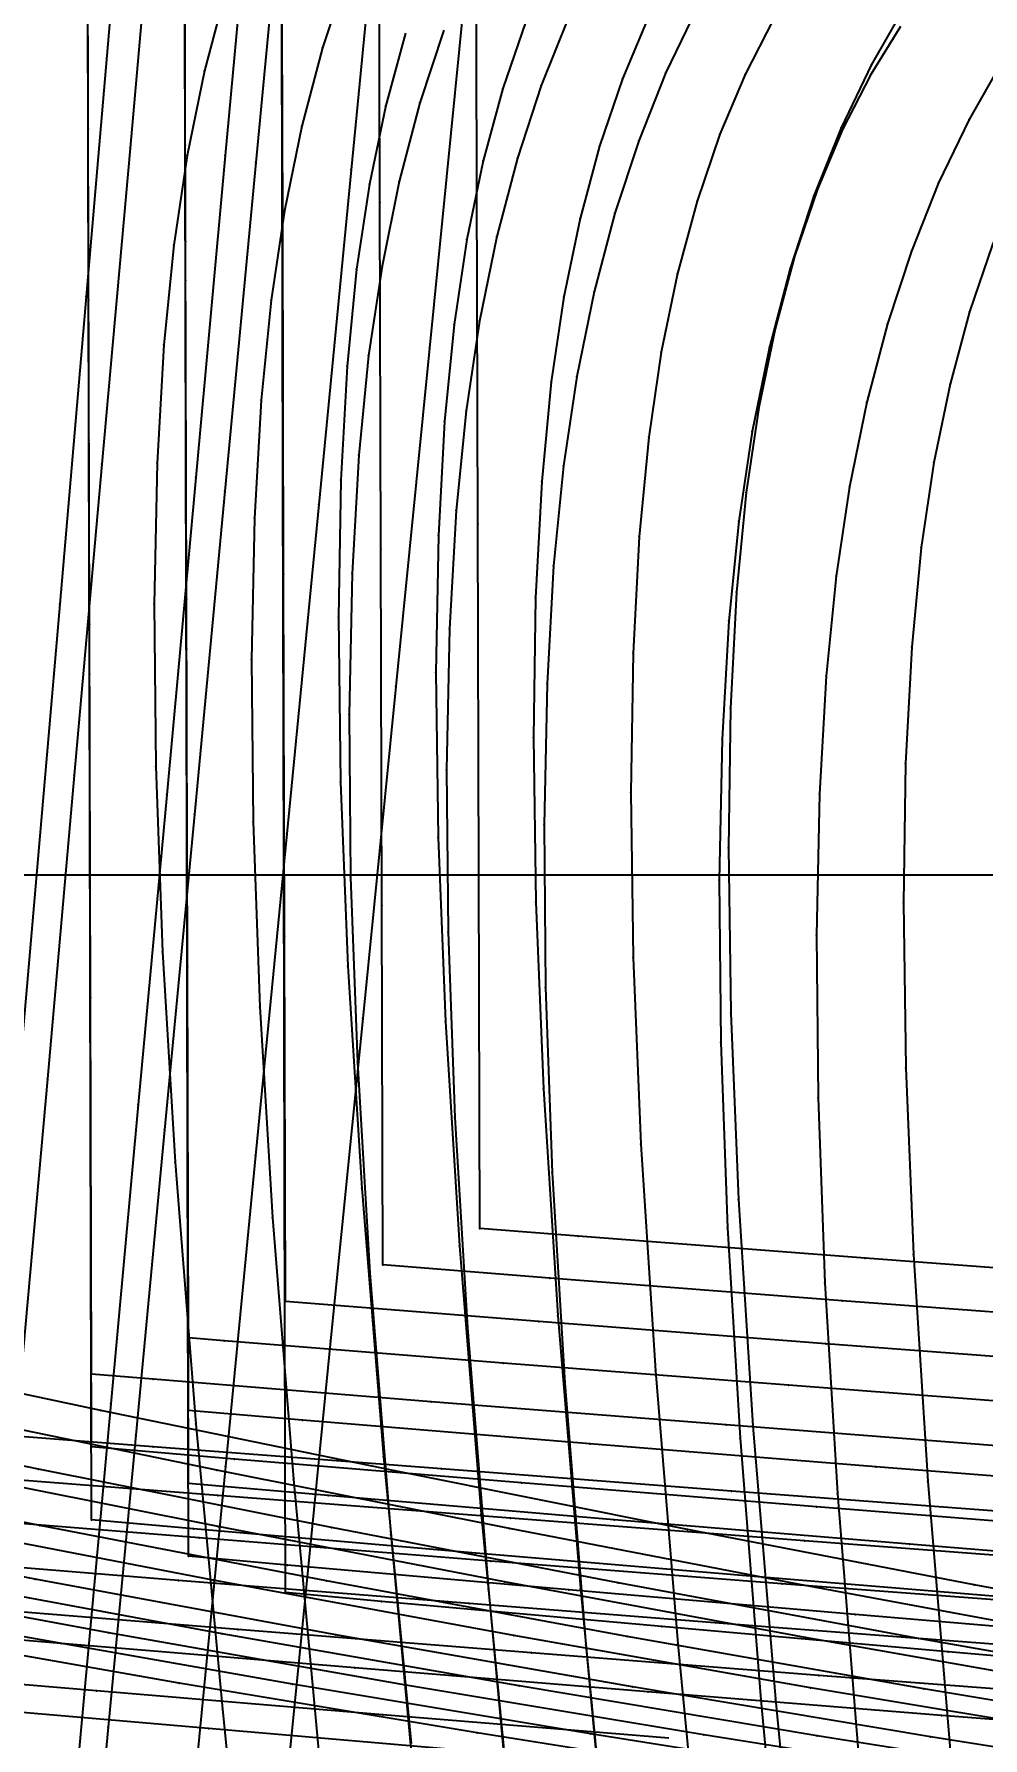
# Model space of a CAD drawing. Extents: x -2408 to 1029, y -526 to 2095.
# Drawn here: x -769.3 to -719.6, y 187.4 to 276.6 of the extents above; entities that cross this region are included whole.
import ezdxf

# ---------------------------------------------------------------- set-up
doc = ezdxf.new("R2010")
doc.units = 0

# ---------------------------------------------------------------- blocks, each defined once
blk = doc.blocks.new(' -30')
at = {"layer": '1'}
for points in [[(-162.311324, 373.30564), (-163.340497, 369.522199), (-164.1971, 365.409457), (-164.861893, 360.961935), (-165.360514, 355.873847), (-165.685283, 349.916577), (-165.809245, 342.73844), (-165.700177, 334.107873), (-165.320089, 324.467584), (-164.59406, 312.857918), (-163.454082, 298.815083), (-162.016418, 283.780372)], [(-970.741257, -272.837722), (-985.991134, -271.970428), (-1001.25985, -271.072241), (-1016.303678, -270.159495), (-1031.56907, -269.206516), (-1046.783735, -268.231197), (-1062.045895, -267.227961), (-1077.415054, -266.192914), (-1092.674012, -265.141895), (-1107.830262, -264.076439), (-1123.086006, -262.979644), (-1138.243817, -261.859736), (-1153.495229, -260.704377), (-1168.670105, -259.537514), (-1183.755806, -258.370186), (-1198.587343, -257.218457)]]:
    blk.add_lwpolyline(points, dxfattribs=at)
at = {"layer": '14'}
for points in [[(-171.74738, 375.443515), (-172.830299, 371.333759), (-173.734332, 366.905471), (-174.433899, 362.223535), (-174.954474, 356.997595), (-175.302794, 350.810402), (-175.459093, 343.425405), (-175.376258, 334.919801), (-175.025155, 325.231405), (-174.365471, 314.20773), (-173.270542, 300.511935), (-171.882557, 285.575774), (-171.312866, 279.854584)], [(-972.553443, -260.016254), (-988.060526, -259.129009), (-1003.328049, -258.225478), (-1018.294121, -257.312485), (-1035.2909, -256.244481), (-1051.694918, -255.183723), (-1067.407822, -254.141055), (-1082.331331, -253.127316), (-1098.29403, -252.018087), (-1114.683603, -250.852429), (-1130.701401, -249.686387), (-1146.484998, -248.509666), (-1161.507253, -247.359455), (-1166.659622, -246.954956), (-1166.711778, -228.437009), (-1166.763477, -210.081106), (-1166.813782, -192.220337), (-1166.869929, -172.285415), (-1166.914701, -156.388963), (-1166.960843, -140.006391), (-1167.007532, -123.429358)]]:
    blk.add_lwpolyline(points, dxfattribs=at)
at = {"layer": '2'}
blk.add_point((-1166.659622, -246.954956), dxfattribs=at)
at = {"layer": '3'}
for p in [(-172.830299, 371.333759), (-163.340497, 369.522199), (-173.734332, 366.905471), (-164.1971, 365.409457), (-174.433899, 362.223535), (-164.861893, 360.961935), (-174.954474, 356.997595), (-165.360514, 355.873847), (-175.302794, 350.810402), (-165.685283, 349.916577), (-175.459093, 343.425405), (-165.809245, 342.73844), (-175.376258, 334.919801), (-165.700177, 334.107873), (-175.025155, 325.231405), (-165.320089, 324.467584), (-174.365471, 314.20773), (-164.59406, 312.857918), (-173.270542, 300.511935), (-163.454082, 298.815083), (-171.882557, 285.575774), (-1166.813782, -192.220337), (-1166.763477, -210.081106), (-1166.711778, -228.437009), (-245.413768, -239.056234), (-229.812285, -241.661319), (-1161.507253, -247.359455), (-1146.484998, -248.509666), (-1183.755806, -258.370186), (-1168.670105, -259.537514), (-1153.495229, -260.704377)]:
    blk.add_point(p, dxfattribs=at)
at = {"layer": '7'}
blk.add_line((-766.053925, 405.419922), (-432.919998, 405.419922), dxfattribs=at)
at = {"layer": '8'}
blk.add_lwpolyline([(-166.634769, -251.123543), (-182.830753, -248.856042), (-198.130621, -246.609965), (-213.177537, -244.311816), (-229.812285, -241.661319), (-245.413768, -239.056234), (-260.948985, -236.325204), (-276.671849, -233.412617), (-291.672102, -230.516738), (-306.992465, -227.457526), (-322.368478, -224.291877), (-336.560745, -221.276855)], dxfattribs=at)
blk = doc.blocks.new(' -31')
at = {"layer": '1'}
for points in [[(-156.023711, 373.315998), (-157.231533, 369.799788), (-158.260688, 366.016197), (-159.11727, 361.903303), (-159.782026, 357.455656), (-160.280529, 352.368542), (-160.605368, 346.409795), (-160.729232, 339.233081), (-160.619875, 330.600398), (-160.239451, 320.957735), (-159.505086, 309.225532), (-158.364278, 295.179276), (-156.923783, 280.141077)], [(-996.558775, -273.719373), (-1011.967625, -272.788666), (-1027.153644, -271.843779), (-1042.559121, -270.858429), (-1057.86964, -269.853032), (-1073.271734, -268.816338), (-1088.35595, -267.778581), (-1103.754987, -266.697238), (-1119.152194, -265.590335), (-1134.266684, -264.474447), (-1149.659406, -263.307106), (-1165.050526, -262.118533), (-1180.371274, -260.925967), (-1195.237899, -259.766103)]]:
    blk.add_lwpolyline(points, dxfattribs=at)
at = {"layer": '14'}
for points in [[(-165.420526, 375.739995), (-166.667376, 371.938294), (-167.750305, 367.828538), (-168.654339, 363.40025), (-169.353905, 358.718314), (-169.874474, 353.492374), (-170.222786, 347.305181), (-170.379081, 339.920187), (-170.296245, 331.414589), (-169.945146, 321.726201), (-169.285467, 310.702537), (-168.19054, 297.006751), (-166.80255, 282.070584)], [(-975.521006, -262.220892), (-991.189569, -261.314786), (-1006.616222, -260.391812), (-1021.738486, -259.458959), (-1038.913005, -258.367476), (-1055.489037, -257.283158), (-1071.367298, -256.21711), (-1086.448576, -255.180433), (-1102.581106, -254.045866), (-1117.395059, -252.980726), (-1132.300135, -251.886067), (-1147.688965, -250.730374), (-1163.001536, -249.551087), (-1171.739578, -248.85994), (-1171.791734, -230.043028), (-1171.843433, -211.39078), (-1171.893738, -193.241654), (-1171.949885, -172.984887), (-1171.994657, -156.831797), (-1172.040799, -140.184737), (-1172.087488, -123.340077)]]:
    blk.add_lwpolyline(points, dxfattribs=at)
at = {"layer": '2'}
blk.add_point((-1171.739578, -248.85994), dxfattribs=at)
at = {"layer": '3'}
for p in [(-166.667376, 371.938294), (-157.231533, 369.799788), (-167.750305, 367.828538), (-158.260688, 366.016197), (-168.654339, 363.40025), (-159.11727, 361.903303), (-169.353905, 358.718314), (-159.782026, 357.455656), (-169.874474, 353.492374), (-160.280529, 352.368542), (-170.222786, 347.305181), (-160.605368, 346.409795), (-170.379081, 339.920187), (-160.729232, 339.233081), (-170.296245, 331.414589), (-160.619875, 330.600398), (-169.945146, 321.726201), (-160.239451, 320.957735), (-169.285467, 310.702537), (-159.505086, 309.225532), (-168.19054, 297.006751), (-158.364278, 295.179276), (-1171.893738, -193.241654), (-1171.843433, -211.39078), (-1171.791734, -230.043028), (-240.333774, -239.056234), (-224.732291, -241.661319), (-1163.001536, -249.551087), (-1147.688965, -250.730374), (-1180.371274, -260.925967), (-1165.050526, -262.118533), (-1149.659406, -263.307106)]:
    blk.add_point(p, dxfattribs=at)
at = {"layer": '7'}
blk.add_line((-766.053925, 405.419922), (-432.919998, 405.419922), dxfattribs=at)
at = {"layer": '8'}
blk.add_lwpolyline([(-161.554775, -251.123543), (-177.750759, -248.856042), (-193.050627, -246.609965), (-208.097543, -244.311816), (-224.732291, -241.661319), (-240.333774, -239.056234), (-255.868991, -236.325204), (-271.591854, -233.412617), (-286.592108, -230.516738), (-301.912471, -227.457526), (-317.288484, -224.291877), (-331.480751, -221.276855)], dxfattribs=at)
blk = doc.blocks.new(' -32')
at = {"layer": '1'}
for points in [[(-149.675549, 372.813059), (-150.988715, 369.692927), (-152.188339, 366.174085), (-153.209904, 362.388567), (-154.059221, 358.274375), (-154.717257, 353.825859), (-155.219439, 348.610272), (-155.538297, 342.526115), (-155.649782, 335.220385), (-155.526195, 326.590748), (-155.1268, 316.824871), (-154.369897, 304.961465), (-153.193956, 290.668181), (-151.742337, 275.636033)], [(-1029.500188, -274.057041), (-1044.602615, -273.082548), (-1059.939156, -272.067258), (-1075.038283, -271.04319), (-1090.204697, -269.990208), (-1105.300425, -268.918473), (-1120.665725, -267.805159), (-1135.758409, -266.689714), (-1150.849014, -265.547593), (-1166.07589, -264.361749), (-1181.341562, -263.143461), (-1196.363717, -261.938956)]]:
    blk.add_lwpolyline(points, dxfattribs=at)
at = {"layer": '14'}
for points in [[(-160.34053, 372.234816), (-161.587381, 368.433102), (-162.67031, 364.323357), (-163.574341, 359.895055), (-164.273899, 355.213132), (-164.794468, 349.987204), (-165.142786, 343.800013), (-165.299086, 336.415008), (-165.216251, 327.909416), (-164.865152, 318.221022), (-164.205472, 307.19735), (-163.110545, 293.501554), (-161.722555, 278.565384)], [(-975.830996, -264.577513), (-991.695618, -263.656159), (-1007.326559, -262.716159), (-1022.660679, -261.76467), (-1037.634846, -260.808854), (-1054.565747, -259.697803), (-1070.820894, -258.601952), (-1086.300012, -257.532671), (-1102.911831, -256.357739), (-1118.229864, -255.249305), (-1133.73006, -254.10292), (-1148.551279, -252.982414), (-1163.57446, -251.819757), (-1176.819611, -250.764942), (-1176.871766, -231.649067), (-1176.923466, -212.700469), (-1176.973771, -194.262985), (-1177.029917, -173.684384), (-1177.07469, -157.274654), (-1177.120831, -140.363089), (-1177.16752, -123.250802)]]:
    blk.add_lwpolyline(points, dxfattribs=at)
at = {"layer": '2'}
blk.add_point((-1176.819611, -250.764942), dxfattribs=at)
at = {"layer": '3'}
for p in [(-150.988715, 369.692927), (-161.587381, 368.433102), (-152.188339, 366.174085), (-162.67031, 364.323357), (-153.209904, 362.388567), (-163.574341, 359.895055), (-154.059221, 358.274375), (-164.273899, 355.213132), (-154.717257, 353.825859), (-164.794468, 349.987204), (-155.219439, 348.610272), (-165.142786, 343.800013), (-155.538297, 342.526115), (-165.299086, 336.415008), (-155.649782, 335.220385), (-165.216251, 327.909416), (-155.526195, 326.590748), (-164.865152, 318.221022), (-155.1268, 316.824871), (-164.205472, 307.19735), (-154.369897, 304.961465), (-163.110545, 293.501554), (-153.193956, 290.668181), (-1176.973771, -194.262985), (-1176.923466, -212.700469), (-1176.871766, -231.649067), (-250.788973, -236.325215), (-235.253757, -239.056245), (-219.652273, -241.661329), (-1163.57446, -251.819757), (-1148.551279, -252.982414), (-1181.341562, -263.143461), (-1166.07589, -264.361749), (-1150.849014, -265.547593)]:
    blk.add_point(p, dxfattribs=at)
at = {"layer": '7'}
blk.add_line((-766.053925, 405.419922), (-432.919998, 405.419922), dxfattribs=at)
at = {"layer": '8'}
blk.add_lwpolyline([(-156.474762, -251.123543), (-172.670744, -248.856046), (-187.970611, -246.609971), (-203.017526, -244.311824), (-219.652273, -241.661329), (-235.253757, -239.056245), (-250.788973, -236.325215), (-266.511837, -233.412627), (-281.512092, -230.516747), (-296.832457, -227.457534), (-312.208475, -224.291882), (-326.400757, -221.276855)], dxfattribs=at)
blk = doc.blocks.new(' -33')
at = {"layer": '1'}
for points in [[(-143.115853, 372.195622), (-144.59568, 369.307565), (-145.908843, 366.18737), (-147.108483, 362.66841), (-148.130027, 358.882837), (-148.979333, 354.768546), (-149.637348, 350.319943), (-150.139451, 345.104965), (-150.458336, 339.019811), (-150.569782, 331.714978), (-150.44615, 323.083935), (-150.046633, 313.316462), (-149.289863, 301.455777), (-148.1137, 287.160171), (-146.661804, 272.125559)], [(-1060.820195, -274.365671), (-1076.056196, -273.325623), (-1091.114763, -272.273251), (-1106.347368, -271.184569), (-1121.353144, -270.089982), (-1136.5825, -268.956376), (-1151.479198, -267.81914), (-1167.211265, -266.58397), (-1182.43422, -265.367839), (-1197.65733, -264.145135)]]:
    blk.add_lwpolyline(points, dxfattribs=at)
at = {"layer": '14'}
for points in [[(-153.83562, 372.296892), (-155.260529, 368.729605), (-156.507383, 364.927891), (-157.590307, 360.818146), (-158.494339, 356.389844), (-159.193901, 351.707922), (-159.714473, 346.481993), (-160.062792, 340.294801), (-160.219092, 332.909799), (-160.136256, 324.404191), (-159.785155, 314.715794), (-159.125473, 303.692122), (-158.030542, 289.996333), (-156.64255, 275.060176)], [(-976.08208, -266.940595), (-992.141825, -266.004694), (-1007.976158, -265.048251), (-1023.521357, -264.078597), (-1038.713918, -263.103048), (-1055.907811, -261.967239), (-1072.433921, -260.845017), (-1088.191235, -259.74801), (-1103.078553, -258.687859), (-1118.89777, -257.536305), (-1134.990589, -256.338122), (-1150.503711, -255.156657), (-1165.42751, -253.993371), (-1180.030257, -252.823399), (-1181.899643, -252.669945), (-1181.951799, -233.255106), (-1182.003498, -214.010157), (-1182.053803, -195.284325), (-1182.095472, -179.77322), (-1182.139605, -163.344691), (-1182.185381, -146.304561), (-1182.231979, -128.958626)]]:
    blk.add_lwpolyline(points, dxfattribs=at)
at = {"layer": '2'}
blk.add_point((-1181.899643, -252.669945), dxfattribs=at)
at = {"layer": '3'}
for p in [(-144.59568, 369.307565), (-155.260529, 368.729605), (-145.908843, 366.18737), (-156.507383, 364.927891), (-147.108483, 362.66841), (-157.590307, 360.818146), (-148.130027, 358.882837), (-158.494339, 356.389844), (-148.979333, 354.768546), (-159.193901, 351.707922), (-149.637348, 350.319943), (-159.714473, 346.481993), (-150.139451, 345.104965), (-160.062792, 340.294801), (-150.458336, 339.019811), (-160.219092, 332.909799), (-150.569782, 331.714978), (-160.136256, 324.404191), (-150.44615, 323.083935), (-159.785155, 314.715794), (-150.046633, 313.316462), (-159.125473, 303.692122), (-149.289863, 301.455777), (-158.030542, 289.996333), (-148.1137, 287.160171), (-1182.053803, -195.284325), (-1182.003498, -214.010157), (-1181.951799, -233.255106), (-245.708988, -236.325202), (-230.173771, -239.056233), (-214.572287, -241.661318), (-1180.030257, -252.823399), (-1165.42751, -253.993371), (-1150.503711, -255.156657), (-1182.43422, -265.367839), (-1167.211265, -266.58397), (-1151.479198, -267.81914)]:
    blk.add_point(p, dxfattribs=at)
at = {"layer": '7'}
blk.add_line((-766.053925, 405.419922), (-432.919998, 405.419922), dxfattribs=at)
at = {"layer": '8'}
blk.add_lwpolyline([(-151.394768, -251.123543), (-167.590753, -248.856042), (-182.890622, -246.609964), (-197.937539, -244.311815), (-214.572287, -241.661318), (-230.173771, -239.056233), (-245.708988, -236.325202), (-261.431851, -233.412614), (-276.432103, -230.516735), (-291.752464, -227.457523), (-307.128473, -224.291874), (-321.320724, -221.276855)], dxfattribs=at)
blk = doc.blocks.new(' -34')
at = {"layer": '1'}
for points in [[(-136.479806, 371.203038), (-138.036077, 368.69006), (-139.515934, 365.801822), (-140.829097, 362.681482), (-142.02873, 359.162376), (-143.050257, 355.376668), (-143.89953, 351.262211), (-144.557501, 346.813456), (-145.059462, 341.599603), (-145.378402, 335.512651), (-145.489777, 328.209466), (-145.366037, 319.575874), (-144.96628, 309.80552), (-144.209831, 297.949718), (-143.033466, 283.649885), (-141.580909, 268.610875)], [(-1103.215046, -273.757712), (-1118.583358, -272.635105), (-1133.552365, -271.52012), (-1148.917017, -270.348688), (-1163.959961, -269.168372), (-1179.319848, -267.935927), (-1194.641278, -266.696327), (-1209.711973, -265.476573), (-1220.227127, -264.625568), (-1220.268161, -249.113253), (-1220.309439, -233.509246), (-1220.350469, -217.999488), (-1220.391589, -202.456272), (-1220.432085, -187.149826), (-1220.472663, -171.813091), (-1220.513163, -156.506643), (-1220.553238, -141.361317), (-1220.593739, -126.054878), (-1220.633985, -110.844911), (-1220.674486, -95.538453), (-1220.714982, -80.232014), (-1220.755045, -65.086689), (-1220.795531, -49.780232), (-1220.836098, -34.443505)]]:
    blk.add_lwpolyline(points, dxfattribs=at)
at = {"layer": '14'}
for points in [[(-147.163632, 372.107329), (-148.755616, 368.791684), (-150.180526, 365.224405), (-151.427379, 361.422704), (-152.510303, 357.312948), (-153.414337, 352.884661), (-154.113903, 348.202724), (-154.634475, 342.976785), (-154.982791, 336.789592), (-155.139088, 329.404597), (-155.056253, 320.898999), (-154.705154, 311.210608), (-154.045475, 300.186939), (-152.950549, 286.491151), (-151.562558, 271.554989)], [(-978.995736, -269.15243), (-995.217702, -268.19819), (-1011.212086, -267.222703), (-1026.914653, -266.233465), (-1042.261168, -265.237971), (-1057.187393, -264.243718), (-1073.984438, -263.095324), (-1090.019987, -261.970725), (-1105.192034, -260.881824), (-1121.343324, -259.696348), (-1137.816527, -258.459132), (-1153.758547, -257.233878), (-1169.201921, -256.018549), (-1183.754771, -254.842023), (-1186.979599, -254.574947), (-1187.031755, -234.861143), (-1187.083454, -215.319846), (-1187.133759, -196.305657), (-1187.175428, -180.555702), (-1187.219561, -163.874196), (-1187.265338, -146.571682), (-1187.311935, -128.958625)]]:
    blk.add_lwpolyline(points, dxfattribs=at)
at = {"layer": '2'}
blk.add_point((-1186.979599, -254.574947), dxfattribs=at)
at = {"layer": '3'}
for p in [(-148.755616, 368.791684), (-138.036077, 368.69006), (-139.515934, 365.801822), (-150.180526, 365.224405), (-140.829097, 362.681482), (-151.427379, 361.422704), (-142.02873, 359.162376), (-152.510303, 357.312948), (-143.050257, 355.376668), (-153.414337, 352.884661), (-143.89953, 351.262211), (-154.113903, 348.202724), (-144.557501, 346.813456), (-154.634475, 342.976785), (-145.059462, 341.599603), (-154.982791, 336.789592), (-145.378402, 335.512651), (-155.139088, 329.404597), (-145.489777, 328.209466), (-155.056253, 320.898999), (-145.366037, 319.575874), (-154.705154, 311.210608), (-144.96628, 309.80552), (-154.045475, 300.186939), (-144.209831, 297.949718), (-152.950549, 286.491151), (-143.033466, 283.649885), (-1187.133759, -196.305657), (-1187.083454, -215.319846), (-256.351841, -233.412619), (-1187.031755, -234.861143), (-240.628978, -236.325205), (-225.093761, -239.056236), (-209.492278, -241.66132), (-1183.754771, -254.842023), (-1169.201921, -256.018549), (-1153.758547, -257.233878), (-1179.319848, -267.935927), (-1163.959961, -269.168372), (-1148.917017, -270.348688)]:
    blk.add_point(p, dxfattribs=at)
at = {"layer": '7'}
blk.add_line((-766.053925, 405.419922), (-432.919998, 405.419922), dxfattribs=at)
at = {"layer": '8'}
blk.add_lwpolyline([(-146.314764, -251.123543), (-162.510747, -248.856043), (-177.810615, -246.609965), (-192.85753, -244.311817), (-209.492278, -241.66132), (-225.093761, -239.056236), (-240.628978, -236.325205), (-256.351841, -233.412619), (-271.352096, -230.51674), (-286.672459, -227.457528), (-302.048475, -224.291878), (-316.240749, -221.276855)], dxfattribs=at)
blk = doc.blocks.new(' -35')
at = {"layer": '1'}
for points in [[(-127.605404, 372.347779), (-129.642917, 370.055695), (-131.399916, 367.69766), (-132.956206, 365.184615), (-134.436081, 362.296288), (-135.749244, 359.175878), (-136.948886, 355.656685), (-137.970401, 351.870857), (-138.819658, 347.756291), (-139.477605, 343.307433), (-139.979478, 338.094248), (-140.298448, 332.006233), (-140.409783, 324.704034), (-140.285994, 316.068924), (-139.886102, 306.296855), (-139.129792, 294.443996), (-137.953181, 280.141638)], [(-1127.134122, -273.632078), (-1142.498963, -272.436082), (-1157.861348, -271.209201), (-1173.195835, -269.949721), (-1188.572742, -268.666114), (-1203.453717, -267.418917), (-1215.147781, -266.43671), (-1215.188822, -250.688551), (-1215.228622, -235.417112), (-1215.267947, -220.327925), (-1215.308445, -204.789158), (-1215.348857, -189.283943), (-1215.387993, -174.268639), (-1215.428407, -158.763424), (-1215.468589, -143.34736), (-1215.509001, -127.842156), (-1215.549406, -112.336934), (-1215.589746, -96.852693), (-1215.63014, -81.347472), (-1215.670317, -65.931418), (-1215.710733, -50.426195), (-1215.750372, -35.214684)]]:
    blk.add_lwpolyline(points, dxfattribs=at)
at = {"layer": '14'}
for points in [[(-140.382592, 371.583402), (-142.083632, 368.60212), (-143.675621, 365.286473), (-145.100529, 361.719194), (-146.347379, 357.917493), (-147.430308, 353.807738), (-148.334341, 349.37945), (-149.033903, 344.697513), (-149.554472, 339.471574), (-149.902787, 333.28438), (-150.059085, 325.899385), (-149.976249, 317.393785), (-149.62515, 307.705394), (-148.965471, 296.681728), (-147.870544, 282.985942), (-146.482553, 268.049785)], [(-973.761162, -271.438436), (-990.00323, -270.457451), (-1006.023998, -269.454333), (-1021.758036, -268.436859), (-1037.139843, -267.412805), (-1052.103916, -266.389951), (-1068.946655, -265.208513), (-1085.027638, -264.051647), (-1100.242849, -262.931704), (-1116.438108, -261.712825), (-1131.211438, -260.576743), (-1145.938465, -259.420575), (-1160.904871, -258.219773), (-1175.931962, -256.983346), (-1181.899643, -256.47995), (-1181.951799, -236.467182), (-1182.003498, -216.629542), (-1182.053803, -197.326996), (-1182.095472, -181.338184), (-1182.139605, -164.403702), (-1182.185381, -146.838784), (-1182.231979, -128.958643)]]:
    blk.add_lwpolyline(points, dxfattribs=at)
at = {"layer": '2'}
blk.add_point((-1181.899643, -256.47995), dxfattribs=at)
at = {"layer": '3'}
for p in [(-142.083632, 368.60212), (-143.675621, 365.286473), (-145.100529, 361.719194), (-146.347379, 357.917493), (-136.948886, 355.656685), (-147.430308, 353.807738), (-137.970401, 351.870857), (-148.334341, 349.37945), (-138.819658, 347.756291), (-149.033903, 344.697513), (-139.477605, 343.307433), (-149.554472, 339.471574), (-139.979478, 338.094248), (-149.902787, 333.28438), (-140.298448, 332.006233), (-150.059085, 325.899385), (-140.409783, 324.704034), (-149.976249, 317.393785), (-140.285994, 316.068924), (-149.62515, 307.705394), (-139.886102, 306.296855), (-148.965471, 296.681728), (-139.129792, 294.443996), (-147.870544, 282.985942), (-257.925666, -166.217818), (-259.308315, -182.323052), (-1182.053803, -197.326996), (-1182.003498, -216.629542), (-251.271859, -233.412615), (-235.548997, -236.325202), (-1181.951799, -236.467182), (-220.01378, -239.056233), (-1175.931962, -256.983346), (-1160.904871, -258.219773), (-1145.938465, -259.420575), (-1188.572742, -268.666114), (-1173.195835, -269.949721), (-1157.861348, -271.209201), (-1142.498963, -272.436082)]:
    blk.add_point(p, dxfattribs=at)
at = {"layer": '7'}
blk.add_line((-766.053925, 405.419922), (-432.919998, 405.419922), dxfattribs=at)
at = {"layer": '8'}
for points in [[(-240.836945, 32.833264), (-242.44851, 14.061596), (-244.044753, -4.531601), (-245.520477, -21.720981), (-247.193789, -41.211876), (-249.027639, -62.572738), (-250.984981, -85.37205), (-252.340186, -101.157612), (-253.722836, -117.262846), (-255.121949, -133.559853), (-256.526553, -149.92081), (-257.925666, -166.217818), (-259.308315, -182.323052), (-260.663519, -198.108596), (-261.980308, -213.446678), (-263.247697, -228.209348), (-265.032149, -248.994827), (-266.643717, -267.766516), (-268.045345, -284.092825), (-269.523585, -301.311504), (-270.725571, -315.31235), (-270.811558, -316.313934)], [(-141.23477, -251.123543), (-157.430757, -248.856042), (-172.730628, -246.609964), (-187.777546, -244.311815), (-204.412296, -241.661318), (-220.01378, -239.056233), (-235.548997, -236.325202), (-251.271859, -233.412615), (-266.272111, -230.516736), (-281.592471, -227.457524), (-296.96848, -224.291875), (-311.160736, -221.276855)]]:
    blk.add_lwpolyline(points, dxfattribs=at)
blk = doc.blocks.new(' -36')
at = {"layer": '1'}
blk.add_lwpolyline([(-1156.759758, -273.634522), (-1171.739958, -272.402072), (-1186.718668, -271.151404), (-1202.085451, -269.860498), (-1216.976707, -268.605881), (-1220.228195, -268.33147), (-1220.268035, -252.811567), (-1220.307501, -237.437452), (-1220.346662, -222.182957), (-1220.385259, -207.148742), (-1220.424042, -192.043296), (-1220.463264, -176.768137), (-1220.502054, -161.662704), (-1220.54077, -146.587111), (-1220.579563, -131.481677), (-1220.618357, -116.376231), (-1220.657257, -101.229339), (-1220.69605, -86.123893), (-1220.734759, -71.048297), (-1220.77354, -55.942852), (-1220.813252, -40.476919), (-1220.852047, -25.371473)], dxfattribs=at)
at = {"layer": '14'}
for points in [[(-133.456869, 370.818856), (-135.302588, 368.078197), (-137.003631, 365.096929), (-138.595616, 361.781292), (-140.020525, 358.213993), (-141.267379, 354.412299), (-142.350304, 350.302558), (-143.254336, 345.874256), (-143.953898, 341.192332), (-144.474471, 335.966393), (-144.82279, 329.779188), (-144.97909, 322.394188), (-144.896255, 313.888592), (-144.545154, 304.200206), (-143.885473, 293.176541), (-142.790545, 279.480752)], [(-977.53685, -273.600216), (-990.332004, -272.822526), (-1006.555167, -271.8037), (-1022.499956, -270.768605), (-1038.100212, -269.725196), (-1053.28999, -268.681419), (-1070.40433, -267.473829), (-1086.764907, -266.289203), (-1102.266905, -265.140159), (-1118.797443, -263.886744), (-1133.912766, -262.715158), (-1149.030825, -261.518407), (-1164.481464, -260.267909), (-1179.488446, -259.022616), (-1186.979599, -258.384953), (-1187.031755, -238.073222), (-1187.083454, -217.939231), (-1187.133759, -198.348328), (-1187.175428, -182.120666), (-1187.219561, -164.933208), (-1187.265338, -147.105886), (-1187.311935, -128.958642)]]:
    blk.add_lwpolyline(points, dxfattribs=at)
at = {"layer": '2'}
blk.add_point((-1186.979599, -258.384953), dxfattribs=at)
at = {"layer": '3'}
for p in [(-137.003631, 365.096929), (-138.595616, 361.781292), (-140.020525, 358.213993), (-141.267379, 354.412299), (-142.350304, 350.302558), (-143.254336, 345.874256), (-143.953898, 341.192332), (-144.474471, 335.966393), (-144.82279, 329.779188), (-144.97909, 322.394188), (-144.896255, 313.888592), (-144.545154, 304.200206), (-143.885473, 293.176541), (-256.479271, -158.413477), (-257.94821, -174.956199), (-259.393985, -191.238064), (-1187.133759, -198.348328), (-260.805016, -207.128642), (-1187.083454, -217.939231), (-261.192099, -230.516738), (-246.191845, -233.412617), (-230.468982, -236.325204), (-1187.031755, -238.073222), (-214.933765, -239.056234), (-1179.488446, -259.022616), (-1164.481464, -260.267909), (-1149.030825, -261.518407), (-1186.718668, -271.151404), (-1171.739958, -272.402072)]:
    blk.add_point(p, dxfattribs=at)
at = {"layer": '7'}
blk.add_line((-766.053925, 405.419922), (-432.919998, 405.419922), dxfattribs=at)
at = {"layer": '8'}
for points in [[(-239.185944, 36.338463), (-240.886274, 17.189884), (-242.570439, -1.77664), (-244.127446, -19.311158), (-245.892923, -39.193402), (-247.827782, -60.983167), (-249.192486, -76.352029), (-250.603517, -92.242608), (-252.049292, -108.524472), (-253.51823, -125.067175), (-254.99875, -141.740326), (-256.479271, -158.413477), (-257.94821, -174.956199), (-259.393985, -191.238064), (-260.805016, -207.128642), (-262.169719, -222.497487), (-263.476516, -237.214223), (-265.302798, -257.781224), (-266.933636, -276.147211), (-268.329949, -291.872041), (-269.759317, -307.96913), (-270.811558, -319.819126)], [(-136.154766, -251.123543), (-152.35075, -248.856042), (-167.650618, -246.609965), (-182.697534, -244.311816), (-199.332282, -241.661319), (-214.933765, -239.056234), (-230.468982, -236.325204), (-246.191845, -233.412617), (-261.192099, -230.516738), (-276.512462, -227.457526), (-291.888475, -224.291877), (-306.080742, -221.276855)]]:
    blk.add_lwpolyline(points, dxfattribs=at)
blk = doc.blocks.new(' -37')
at = {"layer": '1'}
blk.add_lwpolyline([(-1165.869786, -274.406066), (-1180.848085, -273.126835), (-1196.082813, -271.817484), (-1210.878443, -270.542232), (-1215.148697, -270.17355), (-1215.188545, -254.427064), (-1215.227997, -238.837233), (-1215.26712, -223.378127), (-1215.305234, -208.317741), (-1215.343953, -193.018623), (-1215.38328, -177.479657), (-1215.422, -162.180537), (-1215.459262, -147.457187), (-1215.499531, -131.546097), (-1215.538244, -116.246978), (-1215.577228, -100.837023), (-1215.615928, -85.537904), (-1215.654729, -70.202585), (-1215.693452, -54.903467), (-1215.731699, -39.792069), (-1215.770413, -24.492951)], dxfattribs=at)
at = {"layer": '14'}
blk.add_lwpolyline([(-1001.333343, -274.049686), (-1017.309061, -272.985787), (-1032.94468, -271.913143), (-1048.172808, -270.840002), (-1065.334007, -269.598383), (-1081.741827, -268.380416), (-1097.289314, -267.199193), (-1113.866962, -265.911034), (-1129.02137, -264.707533), (-1144.169878, -263.479139), (-1159.632128, -262.197494), (-1174.595774, -260.926197), (-1181.899643, -260.289955), (-1181.951799, -239.679258), (-1182.003498, -219.24892), (-1182.053803, -199.369669), (-1182.095472, -182.903158), (-1182.139605, -165.462715), (-1182.185381, -147.373008), (-1182.231979, -128.958642)], dxfattribs=at)
at = {"layer": '2'}
blk.add_point((-1181.899643, -260.289955), dxfattribs=at)
at = {"layer": '3'}
for p in [(-255.731061, -158.741664), (-257.276686, -175.610009), (-258.797936, -192.212344), (-1182.053803, -199.369669), (-260.282628, -208.415692), (-1182.003498, -219.24892), (-261.718578, -224.087089), (-256.112094, -230.51674), (-241.11184, -233.412619), (-225.388976, -236.325205), (-1181.951799, -239.679258), (-263.093594, -239.093472), (-1174.595774, -260.926197), (-1159.632128, -262.197494), (-1144.169878, -263.479139), (-1180.848085, -273.126835)]:
    blk.add_point(p, dxfattribs=at)
at = {"layer": '7'}
blk.add_line((-766.053925, 405.419922), (-432.919998, 405.419922), dxfattribs=at)
at = {"layer": '8'}
for points in [[(-237.534943, 39.843662), (-239.324038, 20.318172), (-241.096123, 0.978325), (-242.734414, -16.90134), (-244.592057, -37.174927), (-246.627924, -59.393589), (-248.063873, -75.06497), (-249.548565, -91.268317), (-251.069817, -107.870671), (-252.61544, -124.738998), (-254.173251, -141.74034), (-255.731061, -158.741664), (-257.276686, -175.610009), (-258.797936, -192.212344), (-260.282628, -208.415692), (-261.718578, -224.087089), (-263.093594, -239.093472), (-265.015213, -260.06528), (-266.731193, -278.792807), (-268.200398, -294.827138), (-269.704386, -311.241078), (-270.811558, -323.324318)], [(-131.074762, -251.123543), (-147.270745, -248.856043), (-162.570613, -246.609965), (-177.617529, -244.311817), (-194.252276, -241.66132), (-209.853759, -239.056236), (-225.388976, -236.325205), (-241.11184, -233.412619), (-256.112094, -230.51674), (-271.432458, -227.457528), (-286.808473, -224.291878), (-301.000748, -221.276855)]]:
    blk.add_lwpolyline(points, dxfattribs=at)
blk = doc.blocks.new(' -38')
at = {"layer": '14'}
blk.add_lwpolyline([(-1041.592026, -273.693331), (-1056.82028, -272.601565), (-1073.94759, -271.341612), (-1090.284024, -270.109234), (-1105.721642, -268.917815), (-1122.125596, -267.623514), (-1137.053481, -266.420167), (-1151.882383, -265.199993), (-1166.858029, -263.940824), (-1181.642511, -262.666304), (-1186.979599, -262.194958), (-1187.031755, -241.285298), (-1187.072019, -225.143079), (-1187.120559, -205.682971), (-1187.161224, -189.380141), (-1187.204627, -171.979478), (-1187.249947, -153.81033), (-1187.296362, -135.202069), (-1187.343051, -116.484004), (-1187.389193, -97.985507), (-1187.433965, -80.035926), (-1187.476547, -62.964629), (-1187.516116, -47.100932), (-1187.56277, -28.397093)], dxfattribs=at)
at = {"layer": '2'}
blk.add_point((-1186.979599, -262.194958), dxfattribs=at)
at = {"layer": '3'}
for p in [(-254.982859, -159.069854), (-256.605167, -176.263809), (-1187.161224, -189.380141), (-258.201892, -193.186618), (-1187.120559, -205.682971), (-259.760248, -209.702775), (-1187.072019, -225.143079), (-261.267437, -225.676642), (-266.352469, -227.457524), (-251.03211, -230.516736), (-236.031858, -233.412615), (-220.308995, -236.325202), (-1187.031755, -241.285298), (-262.710675, -240.972727), (-1181.642511, -262.666304), (-1166.858029, -263.940824), (-1151.882383, -265.199993)]:
    blk.add_point(p, dxfattribs=at)
at = {"layer": '7'}
blk.add_line((-766.053925, 405.419922), (-432.919998, 405.419922), dxfattribs=at)
at = {"layer": '8'}
for points in [[(-235.883961, 43.348861), (-237.76182, 23.446463), (-239.621825, 3.733288), (-241.341398, -14.491513), (-243.291205, -35.156448), (-245.42808, -57.804012), (-246.935271, -73.777896), (-248.493625, -90.294034), (-250.090352, -107.216863), (-251.71266, -124.410817), (-253.347759, -141.740336), (-254.982859, -159.069854), (-256.605167, -176.263809), (-258.201892, -193.186618), (-259.760248, -209.702775), (-261.267437, -225.676642), (-262.710675, -240.972727), (-264.727634, -262.349369), (-266.528748, -281.438381), (-268.070848, -297.782258), (-269.649455, -314.513036), (-270.811558, -326.829529)], [(-125.994768, -251.123543), (-142.190756, -248.856042), (-157.490626, -246.609964), (-172.537545, -244.311815), (-189.172294, -241.661318), (-204.773779, -239.056233), (-220.308995, -236.325202), (-236.031858, -233.412615), (-251.03211, -230.516736), (-266.352469, -227.457524), (-281.728478, -224.291875), (-295.920734, -221.276855)]]:
    blk.add_lwpolyline(points, dxfattribs=at)
blk = doc.blocks.new(' -39')
at = {"layer": '14'}
blk.add_lwpolyline([(-1051.689111, -274.757998), (-1068.86501, -273.46323), (-1085.25005, -272.196846), (-1100.734219, -270.972716), (-1117.185962, -269.643263), (-1132.152969, -268.407835), (-1147.011432, -267.156168), (-1161.996217, -265.866575), (-1176.724781, -264.567374), (-1181.899643, -264.099941), (-1181.951799, -242.891317), (-1181.992063, -226.518299), (-1182.040603, -206.779942), (-1182.081268, -190.244026), (-1182.124671, -172.594572), (-1182.169991, -154.165637), (-1182.216406, -135.291318), (-1182.263095, -116.305628), (-1182.309237, -97.542643), (-1182.354009, -79.336424), (-1182.396591, -62.021029), (-1182.43616, -45.930518), (-1182.471896, -31.398949)], dxfattribs=at)
at = {"layer": '2'}
blk.add_point((-1181.899643, -264.099941), dxfattribs=at)
at = {"layer": '3'}
for p in [(-254.234648, -159.398038), (-255.933641, -176.917613), (-1182.081268, -190.244026), (-257.605844, -194.160926), (-1182.040603, -206.779942), (-259.237861, -210.989847), (-1181.992063, -226.518299), (-260.816295, -227.266246), (-261.27246, -227.457526), (-245.952097, -230.516738), (-230.951844, -233.412617), (-1181.951799, -242.891317), (-1176.724781, -264.567374), (-1161.996217, -265.866575), (-1147.011432, -267.156168)]:
    blk.add_point(p, dxfattribs=at)
at = {"layer": '7'}
blk.add_line((-766.053925, 405.419922), (-432.919998, 405.419922), dxfattribs=at)
at = {"layer": '8'}
for points in [[(-234.23296, 46.854062), (-236.199584, 26.574754), (-238.14751, 6.488257), (-239.948365, -12.081686), (-241.99034, -33.137981), (-244.228223, -56.214438), (-245.806656, -72.490819), (-247.438672, -89.31974), (-249.110875, -106.563053), (-250.809869, -124.082627), (-252.522258, -141.740333), (-254.234648, -159.398038), (-255.933641, -176.917613), (-257.605844, -194.160926), (-259.237861, -210.989847), (-260.816295, -227.266246), (-262.327753, -242.85199), (-263.758834, -257.60892), (-265.725459, -277.888233), (-267.435895, -295.525797), (-268.844932, -310.055421), (-270.176667, -323.787917), (-270.811558, -330.33474)], [(-120.914764, -251.123543), (-137.110748, -248.856042), (-152.410616, -246.609965), (-167.457532, -244.311816), (-184.09228, -241.661319), (-199.693763, -239.056234), (-215.22898, -236.325204), (-230.951844, -233.412617), (-245.952097, -230.516738), (-261.27246, -227.457526), (-276.648473, -224.291877), (-290.84074, -221.276855)]]:
    blk.add_lwpolyline(points, dxfattribs=at)
blk = doc.blocks.new(' -40')
at = {"layer": '14'}
blk.add_lwpolyline([(-1080.214193, -274.287936), (-1095.745396, -273.030306), (-1112.245679, -271.664846), (-1127.252422, -270.396581), (-1142.140958, -269.112715), (-1157.134968, -267.792111), (-1171.806195, -266.468058), (-1176.819611, -266.004944), (-1176.871766, -244.497354), (-1176.912031, -227.893534), (-1176.960571, -207.876943), (-1177.001235, -191.107925), (-1177.044638, -173.209689), (-1177.089959, -154.520967), (-1177.136374, -135.380573), (-1177.183063, -116.127256), (-1177.229205, -97.099785), (-1177.273977, -78.636927), (-1177.316558, -61.077451), (-1177.356128, -44.760124), (-1177.391864, -30.023715)], dxfattribs=at)
at = {"layer": '2'}
blk.add_point((-1176.819611, -266.004944), dxfattribs=at)
at = {"layer": '3'}
for p in [(-254.376903, -168.675198), (-256.140332, -186.397281), (-1177.001235, -191.107925), (-257.86876, -203.7676), (-1176.960571, -207.876943), (-259.54819, -220.645512), (-271.568479, -224.291877), (-1176.912031, -227.893534), (-256.192466, -227.457526), (-240.872103, -230.516738), (-225.871849, -233.412617), (-261.164617, -236.890248), (-1176.871766, -244.497354), (-1171.806195, -266.468058), (-1157.134968, -267.792111), (-1142.140958, -269.112715)]:
    blk.add_point(p, dxfattribs=at)
at = {"layer": '7'}
blk.add_line((-766.053925, 405.419922), (-432.919998, 405.419922), dxfattribs=at)
at = {"layer": '8'}
for points in [[(-232.581959, 50.359263), (-234.637348, 29.703046), (-236.673196, 9.243221), (-238.555334, -9.671863), (-240.689475, -31.119512), (-242.228901, -46.590411), (-243.845329, -62.835165), (-245.524758, -79.713059), (-247.253187, -97.083397), (-249.016616, -114.80548), (-250.801044, -132.738591), (-252.592474, -150.742069), (-254.376903, -168.675198), (-256.140332, -186.397281), (-257.86876, -203.7676), (-259.54819, -220.645512), (-261.164617, -236.890248), (-262.704046, -252.361178), (-264.152471, -266.917539), (-266.12386, -286.729564), (-267.811746, -303.692456), (-269.539592, -321.056927), (-270.811558, -333.839912)], [(-115.83477, -251.123543), (-132.030754, -248.856042), (-147.330622, -246.609965), (-162.377538, -244.311816), (-179.012286, -241.661319), (-194.613769, -239.056234), (-210.148986, -236.325204), (-225.871849, -233.412617), (-240.872103, -230.516738), (-256.192466, -227.457526), (-271.568479, -224.291877), (-285.760746, -221.276855)]]:
    blk.add_lwpolyline(points, dxfattribs=at)

msp = doc.modelspace()

# ---------------------------------------------------------------- block references
at = {"layer": '1'}
for name, p in [(' -32', (420.69429, 460.98861)), (' -34', (420.69429, 460.98861)), (' -36', (420.69429, 460.98861)), (' -33', (420.69429, 460.98861)), (' -35', (420.69429, 460.98861)), (' -31', (420.69429, 460.98861)), (' -30', (420.69429, 460.98861)), (' -38', (420.69429, 460.98861)), (' -37', (420.69429, 460.98861)), (' -39', (420.69429, 460.98861)), (' -40', (420.69429, 460.98861)), (' -32', (-514.58038, 429.196867)), (' -30', (-516.281493, 429.297884)), (' -34', (-512.877729, 429.098086)), (' -33', (-513.729155, 429.147803)), (' -36', (-507.788996, 429.001375)), (' -35', (-508.640982, 429.051384)), (' -31', (-515.430888, 429.247568)), (' -37', (-503.551747, 428.953571)), (' -38', (-502.699294, 428.903101)), (' -39', (-498.461818, 428.854057)), (' -40', (-494.224148, 428.804325)), (' -32', (-587.506908, -95.474868)), (' -36', (-583.359915, -93.009197)), (' -35', (-583.382004, -93.626476)), (' -34', (-587.46481, -94.242756)), (' -33', (-587.486083, -94.859148)), (' -31', (-587.527219, -96.089244)), (' -30', (-587.547006, -96.703028)), (' -32', (-6.918598, -172.870121)), (' -30', (-6.907502, -172.870213)), (' -38', (-6.951881, -172.870051)), (' -36', (-6.940789, -172.870126)), (' -34', (-6.929678, -172.869999)), (' -39', (-6.957418, -172.869929)), (' -37', (-6.946326, -172.869989)), (' -35', (-6.935229, -172.87)), (' -33', (-6.924133, -172.870029)), (' -31', (-6.913053, -172.870221)), (' -40', (-6.962963, -172.869906))]:
    msp.add_blockref(name, p, dxfattribs=at)

doc.saveas('drawing.dxf')
